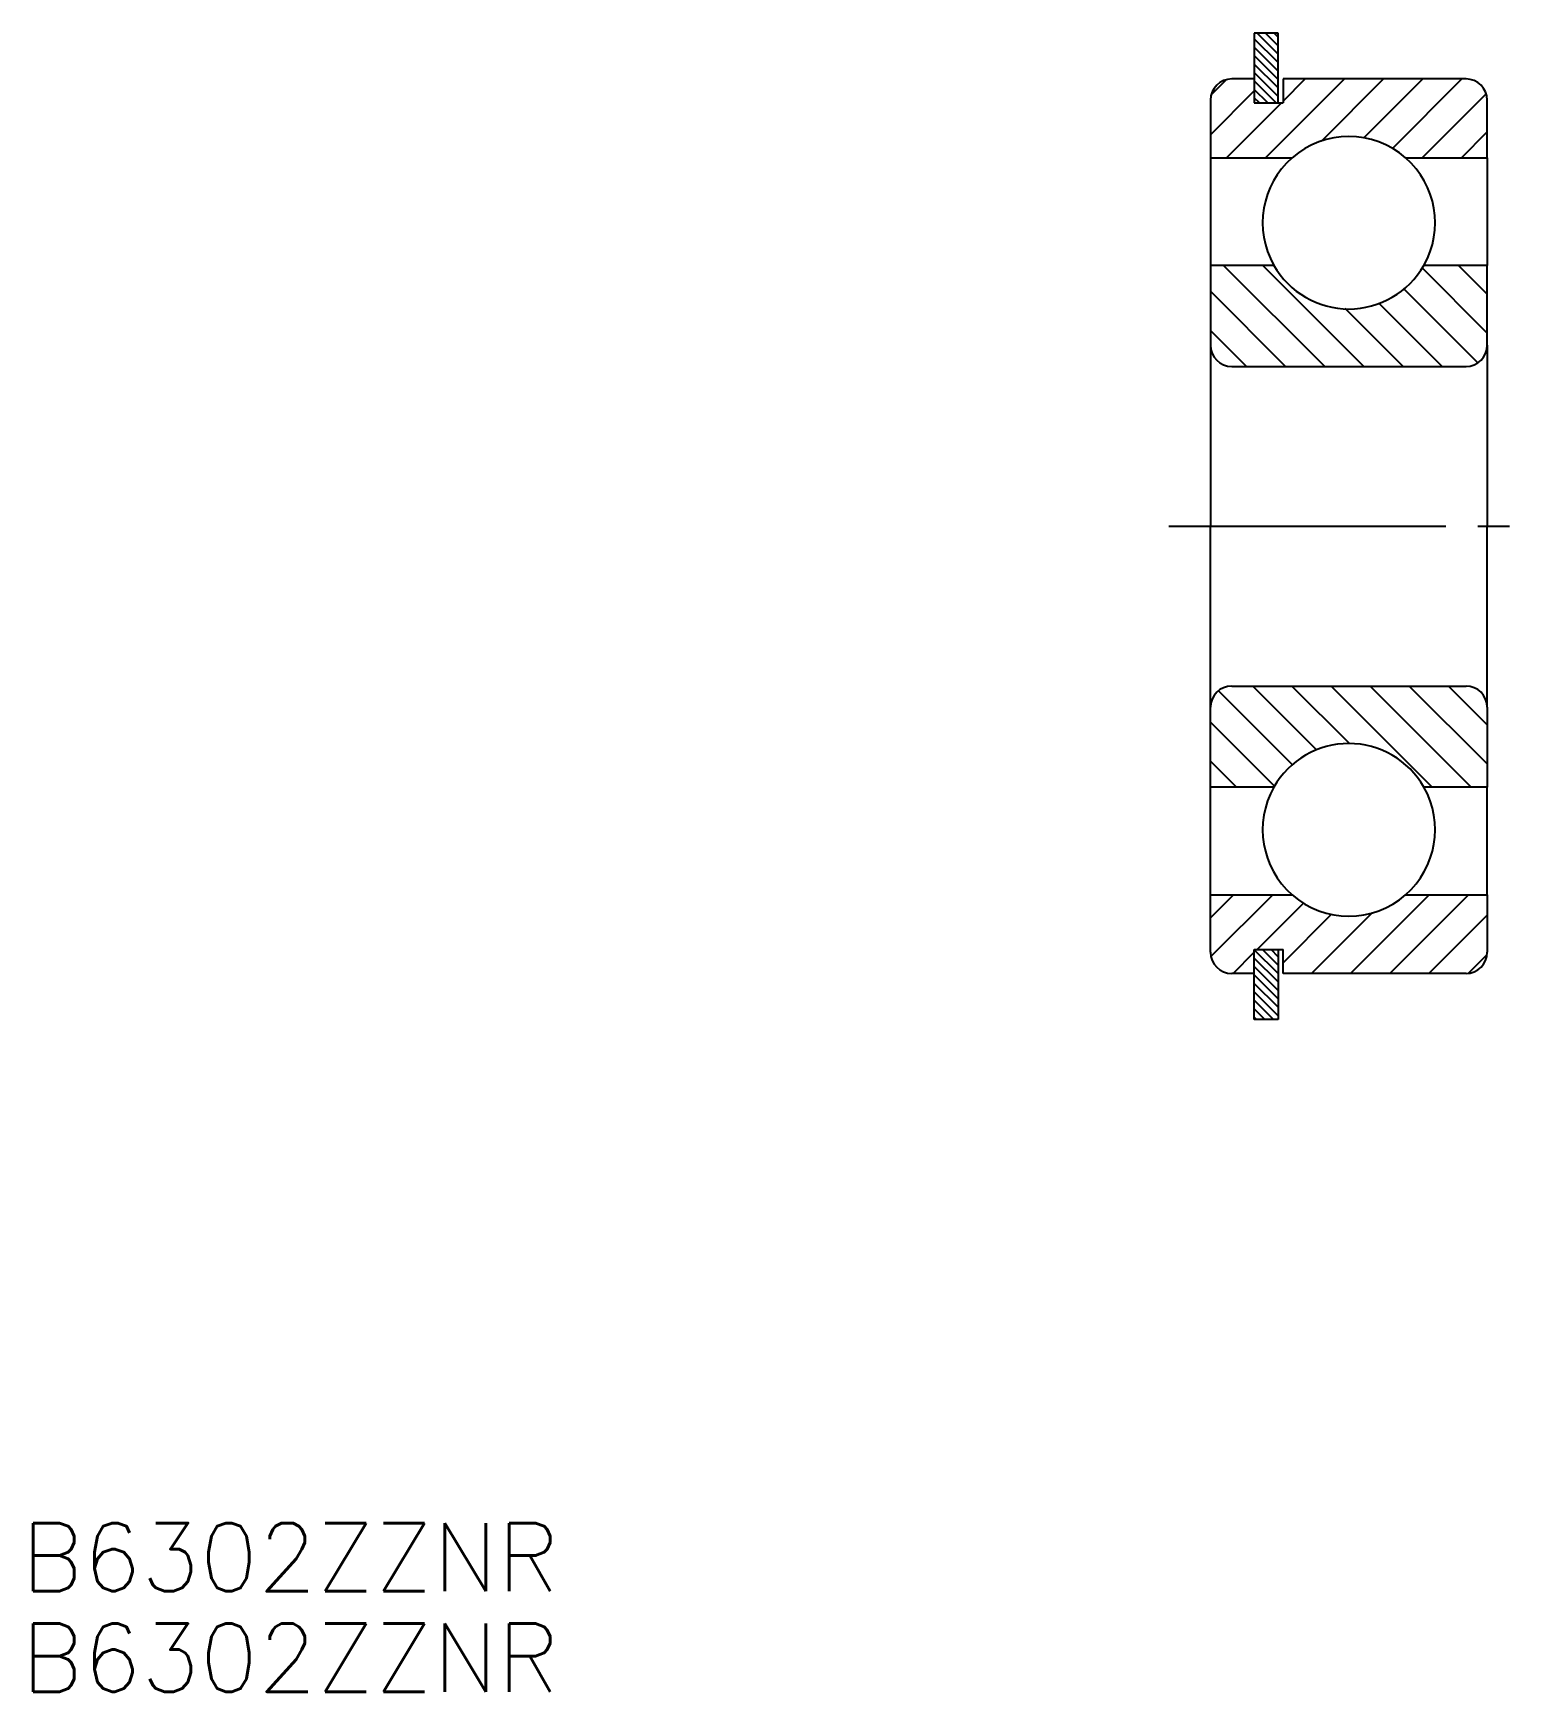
# Model space of a CAD drawing. Extents: x 93.6 to 163.8, y 170.5 to 248.4.
import ezdxf

# ---------------------------------------------------------------- set-up
doc = ezdxf.new("R2010")
doc.units = 0
doc.linetypes.add('CENTER', pattern=[17.5, 13, -1.5, 1.5, -1.5])
doc.layers.get('0').update_dxf_attribs({"linetype": 'CONTINUOUS'})
doc.layers.add('CENTER', color=1, linetype='CENTER')
doc.styles.get("Standard").update_dxf_attribs({"font": 'txt.shx', "bigfont": '@extfont2.shx'})

msp = doc.modelspace()

# ---------------------------------------------------------------- linework, layer by layer
at = {"color": 7, "linetype": 'CONTINUOUS'}
for p, q in [((152.054, 248.365), (150.934, 248.365)), ((150.934, 248.365), (150.934, 246.215)), ((152.054, 245.09), (152.054, 248.365)), ((150.934, 246.215), (149.874, 246.215)), ((150.934, 246.215), (150.934, 245.09)), ((160.874, 246.215), (152.284, 246.215)), ((152.284, 246.215), (152.284, 245.09)), ((148.874, 245.215), (148.874, 242.515)), ((150.934, 245.09), (152.054, 245.09)), ((152.054, 245.09), (152.284, 245.09)), ((161.874, 242.515), (161.874, 245.215)), ((148.874, 242.515), (152.71, 242.515)), ((148.874, 242.515), (148.874, 237.465)), ((158.039, 242.515), (161.874, 242.515)), ((161.874, 242.515), (161.874, 237.465)), ((148.874, 237.465), (148.874, 233.715)), ((151.853, 237.465), (148.874, 237.465)), ((161.874, 237.465), (158.896, 237.465)), ((161.874, 233.715), (161.874, 237.465)), ((148.874, 233.715), (148.874, 225.215)), ((161.874, 233.715), (161.874, 225.215)), ((149.874, 232.715), (160.874, 232.715)), ((148.874, 216.715), (148.874, 225.215)), ((161.874, 216.715), (161.874, 225.215)), ((149.874, 217.715), (160.874, 217.715)), ((148.874, 212.965), (148.874, 216.715)), ((161.874, 216.715), (161.874, 212.965)), ((151.853, 212.965), (148.874, 212.965)), ((148.874, 207.915), (148.874, 212.965)), ((161.874, 212.965), (158.896, 212.965)), ((161.874, 207.915), (161.874, 212.965)), ((148.874, 205.215), (148.874, 207.915)), ((148.874, 207.915), (152.71, 207.915)), ((158.039, 207.915), (161.874, 207.915)), ((161.874, 207.915), (161.874, 205.215)), ((150.934, 205.34), (152.054, 205.34)), ((150.934, 204.215), (150.934, 205.34)), ((152.054, 205.34), (152.284, 205.34)), ((152.054, 205.34), (152.054, 202.065)), ((152.284, 204.215), (152.284, 205.34)), ((150.934, 204.215), (149.874, 204.215)), ((150.934, 202.065), (150.934, 204.215)), ((160.874, 204.215), (152.284, 204.215)), ((152.054, 202.065), (150.934, 202.065))]:
    msp.add_line(p, q, dxfattribs=at)
at = {"color": 3, "linetype": 'CONTINUOUS'}
for p, q in [((152.054, 246.982), (150.934, 248.102)), ((152.054, 246.586), (150.934, 247.706)), ((152.054, 247.378), (151.067, 248.365)), ((152.054, 247.774), (151.463, 248.365)), ((152.054, 248.17), (151.859, 248.365)), ((152.054, 246.19), (150.934, 247.31)), ((152.054, 245.794), (150.934, 246.914)), ((148.914, 245.478), (149.611, 246.175)), ((152.054, 245.398), (150.934, 246.518)), ((151.966, 245.09), (150.934, 246.122)), ((151.466, 242.515), (155.166, 246.215)), ((152.284, 245.171), (153.328, 246.215)), ((154.083, 243.293), (157.005, 246.215)), ((156.08, 243.452), (158.843, 246.215)), ((157.423, 242.956), (160.682, 246.215)), ((148.874, 243.6), (150.934, 245.66)), ((151.57, 245.09), (150.934, 245.726)), ((151.174, 245.09), (150.934, 245.33)), ((158.82, 242.515), (161.823, 245.517)), ((149.628, 242.515), (152.203, 245.09)), ((160.659, 242.515), (161.874, 243.731)), ((154.244, 232.715), (149.494, 237.465)), ((154.244, 232.715), (149.494, 237.465)), ((156.082, 232.715), (151.332, 237.465)), ((156.082, 232.715), (151.332, 237.465)), ((161.874, 234.277), (158.809, 237.342)), ((161.874, 234.277), (158.809, 237.342)), ((161.874, 236.115), (160.524, 237.465)), ((161.874, 236.115), (160.524, 237.465)), ((152.405, 232.715), (148.874, 236.246)), ((152.405, 232.715), (148.874, 236.246)), ((161.429, 232.883), (157.957, 236.356)), ((161.429, 232.883), (157.957, 236.356)), ((157.921, 232.715), (155.202, 235.434)), ((157.921, 232.715), (155.202, 235.434)), ((159.759, 232.715), (156.786, 235.688)), ((159.759, 232.715), (156.786, 235.688)), ((150.567, 232.715), (148.874, 234.408)), ((150.567, 232.715), (148.874, 234.408)), ((152.725, 214.011), (149.247, 217.488)), ((153.869, 214.705), (150.859, 217.715)), ((155.416, 214.997), (152.697, 217.715)), ((159.286, 212.965), (154.536, 217.715)), ((161.124, 212.965), (156.374, 217.715)), ((161.874, 214.054), (158.213, 217.715)), ((161.874, 215.892), (160.051, 217.715)), ((151.885, 213.012), (148.874, 216.023)), ((150.093, 212.965), (148.874, 214.184)), ((148.874, 206.83), (149.959, 207.915)), ((148.896, 205.013), (151.797, 207.915)), ((151.061, 205.34), (153.246, 207.525)), ((155.451, 204.215), (159.151, 207.915)), ((157.29, 204.215), (160.99, 207.915)), ((152.284, 204.725), (154.564, 207.004)), ((153.613, 204.215), (156.485, 207.087)), ((159.128, 204.215), (161.874, 206.961)), ((149.936, 204.215), (150.934, 205.213)), ((152.054, 204.216), (150.934, 205.336)), ((152.054, 203.82), (150.934, 204.94)), ((152.054, 204.612), (151.326, 205.34)), ((152.054, 205.008), (151.722, 205.34)), ((160.977, 204.225), (161.864, 205.112)), ((152.054, 203.424), (150.934, 204.544)), ((152.054, 203.028), (150.934, 204.148)), ((152.054, 202.632), (150.934, 203.752)), ((152.054, 202.236), (150.934, 203.356)), ((151.829, 202.065), (150.934, 202.96)), ((151.433, 202.065), (150.934, 202.564)), ((151.037, 202.065), (150.934, 202.168))]:
    msp.add_line(p, q, dxfattribs=at)
at = {"color": 7, "linetype": 'CONTINUOUS'}
for centre, radius, start, end in [((149.874, 245.215), 1, 90, 180), ((160.874, 245.215), 1, 0, 90), ((155.374, 239.465), 4.05, 48.85845, 131.14155), ((155.374, 239.465), 4.05, 131.14155, 209.59244), ((155.374, 239.465), 4.05, 330.40756, 48.85845), ((155.374, 239.465), 4.05, 209.59244, 330.40756), ((149.874, 233.715), 1, 180, 270), ((160.874, 233.715), 1, 270, 0), ((149.874, 216.715), 1, 90, 180), ((160.874, 216.715), 1, 0, 90), ((155.374, 210.965), 4.05, 29.59244, 150.40756), ((155.374, 210.965), 4.05, 150.40756, 228.85845), ((155.374, 210.965), 4.05, 311.14155, 29.59244), ((155.374, 210.965), 4.05, 228.85845, 311.14155), ((149.874, 205.215), 1, 180, 270), ((160.874, 205.215), 1, 270, 0)]:
    msp.add_arc(centre, radius, start, end, dxfattribs=at)
at = {"layer": 'CENTER', "color": 1, "linetype": 'CENTER'}
msp.add_line((146.924, 225.215), (163.824, 225.215), dxfattribs=at)

# ---------------------------------------------------------------- texts
at = {"color": 7, "linetype": 'CONTINUOUS'}
for p in [(93.047, 175.217), (93.047, 170.494)]:
    msp.add_text('B6302ZZNR', height=3.2, dxfattribs=at).set_placement(p)

doc.saveas('drawing.dxf')
